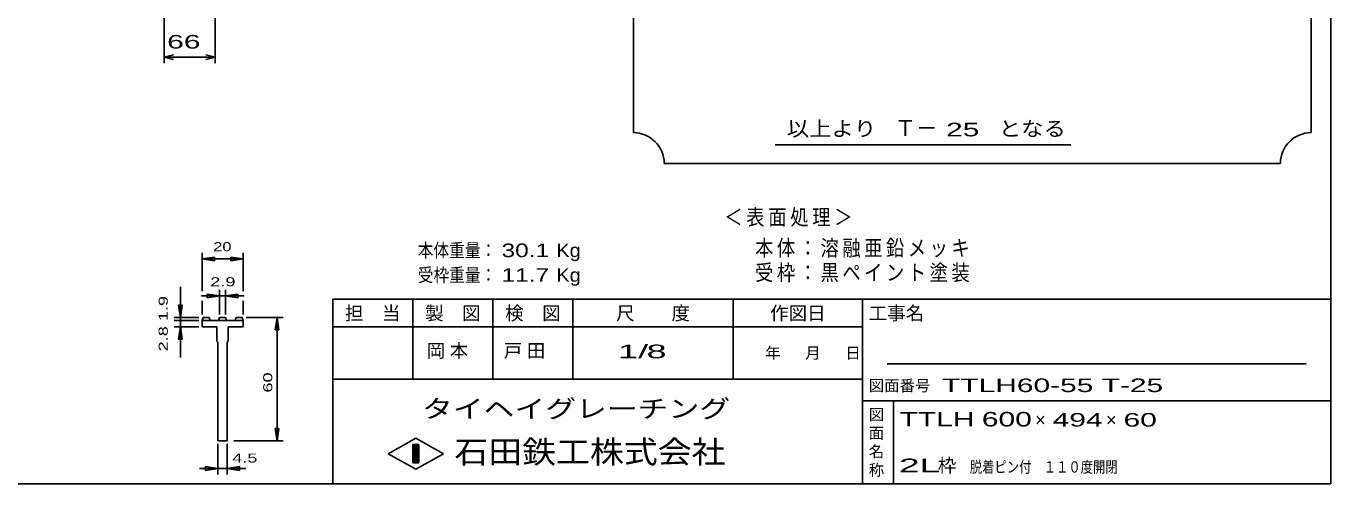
# Model space of a CAD drawing. Units: millimetres, scale not verified. Extents: x -1456 to 1385, y -1026 to 843.
# Drawn here: x -309 to 1385, y -917 to -323 of the extents above; entities that cross this region are included whole.
import ezdxf
from ezdxf.enums import TextEntityAlignment as Align

# ---------------------------------------------------------------- set-up
doc = ezdxf.new("R2010")
doc.units = ezdxf.units.MM
doc.header["$LTSCALE"] = 8
for name, color, linetype, lineweight in [('0_2', 150, 'Continuous', 25), ('22', 2, 'Continuous', 25), ('32', 4, 'Continuous', 25)]:
    doc.layers.add(name, color=color, linetype=linetype, lineweight=lineweight)
doc.styles.add('ベクトル', font='')
doc.styles.get('ベクトル').set_extended_font_data('ベクトル')

msp = doc.modelspace()

# ---------------------------------------------------------------- linework, layer by layer
at = {"layer": '0_2'}
for p, q in [((1384.8, 842.8), (1384.8, -917.2)), ((1384.8, -677.2), (88.8, -677.2)), ((88.8, -677.2), (88.8, -917.2)), ((192.8, -677.2), (192.8, -781.2)), ((296.8, -781.2), (296.8, -677.2)), ((400.8, -677.2), (400.8, -781.2)), ((608.8, -781.2), (608.8, -677.2)), ((776.8, -677.2), (776.8, -917.2)), ((776.8, -713.2), (88.8, -713.2)), ((1352.8, -761.2), (808.8, -761.2)), ((88.8, -781.2), (776.8, -781.2)), ((776.8, -809.2), (1384.8, -809.2)), ((816.8, -917.2), (816.8, -809.2)), ((160.8, -878), (196.8, -858)), ((196.8, -858), (232.8, -878)), ((196.8, -898), (160.8, -878)), ((192.8, -866), (200.8, -866)), ((192.8, -890), (192.8, -866)), ((192.8, -866), (194.4, -866)), ((194.4, -866), (194.4, -890)), ((196, -890), (196, -866)), ((196, -866), (197.6, -866)), ((232.8, -878), (196.8, -898)), ((197.6, -866), (197.6, -890)), ((199.2, -890), (199.2, -866)), ((199.2, -866), (200.8, -866)), ((200.8, -866), (200.8, -890)), ((200.8, -866), (200.8, -890)), ((200.8, -890), (192.8, -890)), ((194.4, -890), (196, -890)), ((197.6, -890), (199.2, -890)), ((1384.8, -917.2), (-1383.2, -917.2))]:
    msp.add_line(p, q, dxfattribs=at)
at = {"layer": '22', "color": 4}
for p, q in [((479.2, 778.8), (479.2, -461.2)), ((1359.2, -461.2), (1359.2, 778.8)), ((-129.8, -371.2), (-129.8, -187.2)), ((-63.8, -371.2), (-63.8, -199.4)), ((-129.8, -363.2), (-117.8, -360)), ((-117.8, -366.4), (-129.8, -363.2)), ((-129.8, -363.2), (-63.8, -363.2)), ((-63.8, -363.2), (-75.8, -360)), ((-75.8, -366.4), (-63.8, -363.2)), ((663.2, -477.2), (1047.2, -477.2)), ((519.2, -501.2), (1319.2, -501.2))]:
    msp.add_line(p, q, dxfattribs=at)
for centre, start, end in [((479.2, -501.2), 0, 90), ((1359.2, -501.2), 90, 180)]:
    msp.add_arc(centre, 40, start, end, dxfattribs=at)
at = {"layer": '32'}
for p, q in [((-80.8, -666.8), (-80.8, -617.2)), ((-80.8, -625.2), (-64.8, -622.8)), ((-64.8, -627.6), (-80.8, -625.2)), ((-80.8, -625.2), (-27.467, -625.2)), ((-64.8, -627.6), (-64.8, -622.8)), ((-27.467, -625.2), (-43.467, -622.8)), ((-43.467, -627.6), (-43.467, -622.8)), ((-43.467, -627.6), (-27.467, -625.2)), ((-27.467, -666.8), (-27.467, -617.2)), ((-108.8, -701.2), (-108.8, -661.2)), ((-58, -673.2), (-82, -673.2)), ((-58, -673.2), (-74, -670.8)), ((-74, -670.8), (-74, -675.6)), ((-74, -675.6), (-58, -673.2)), ((-58, -697.2), (-58, -665.2)), ((-58, -673.2), (-50.267, -673.2)), ((-50.267, -665.2), (-50.267, -697.2)), ((-50.267, -673.2), (-34.267, -670.8)), ((-34.267, -675.6), (-50.267, -673.2)), ((-50.267, -673.2), (-26.267, -673.2)), ((-34.267, -670.8), (-34.267, -675.6)), ((-108.8, -701.2), (-111.2, -685.2)), ((-111.2, -685.2), (-106.4, -685.2)), ((-106.4, -685.2), (-108.8, -701.2)), ((-80.8, -697.2), (-80.8, -679.6)), ((-27.467, -697.2), (-27.467, -679.6)), ((-116.8, -701.2), (-84.8, -701.2)), ((-116.8, -705.2), (-84.8, -705.2)), ((-108.8, -713.2), (-108.8, -701.2)), ((-80.8, -705.2), (-79.467, -701.2)), ((-80.8, -705.2), (-80.8, -713.2)), ((-27.467, -705.2), (-80.8, -705.2)), ((-79.467, -701.2), (-71.733, -701.2)), ((-71.733, -701.2), (-70.4, -705.2)), ((-59.333, -705.2), (-58, -701.2)), ((-58, -701.2), (-50.267, -701.2)), ((-50.267, -701.2), (-48.933, -705.2)), ((-37.867, -705.2), (-36.533, -701.2)), ((-36.533, -701.2), (-28.8, -701.2)), ((-28.8, -701.2), (-27.467, -705.2)), ((-27.467, -713.2), (-27.467, -705.2)), ((-23.467, -701.2), (24.533, -701.2)), ((14.133, -717.2), (16.533, -701.2)), ((18.933, -717.2), (16.533, -701.2)), ((16.533, -861.2), (16.533, -701.2)), ((-116.8, -713.2), (-84.8, -713.2)), ((-111.2, -729.2), (-108.8, -713.2)), ((-106.4, -729.2), (-108.8, -713.2)), ((-108.8, -753.2), (-108.8, -713.2)), ((-80.8, -713.2), (-61.467, -713.2)), ((-61.467, -713.2), (-61.467, -731.867)), ((-46.8, -731.867), (-46.8, -713.2)), ((-46.8, -713.2), (-27.467, -713.2)), ((14.133, -717.2), (18.933, -717.2)), ((-111.2, -729.2), (-106.4, -729.2)), ((-61.467, -731.867), (-60.133, -733.2)), ((-60.133, -733.2), (-60.133, -861.2)), ((-48.133, -733.2), (-46.8, -731.867)), ((-48.133, -861.2), (-48.133, -733.2)), ((16.533, -861.2), (14.133, -845.2)), ((14.133, -845.2), (18.933, -845.2)), ((18.933, -845.2), (16.533, -861.2)), ((-60.133, -861.2), (-48.133, -861.2)), ((-39.467, -861.2), (24.533, -861.2)), ((-60.133, -905.2), (-60.133, -865.2)), ((-48.133, -905.2), (-48.133, -865.2)), ((-84.133, -897.2), (-60.133, -897.2)), ((-60.133, -897.2), (-76.133, -894.8)), ((-76.133, -899.6), (-76.133, -894.8)), ((-76.133, -899.6), (-60.133, -897.2)), ((-60.133, -897.2), (-48.133, -897.2)), ((-48.133, -897.2), (-32.133, -894.8)), ((-32.133, -899.6), (-48.133, -897.2)), ((-48.133, -897.2), (-24.133, -897.2)), ((-32.133, -899.6), (-32.133, -894.8))]:
    msp.add_line(p, q, dxfattribs=at)
msp.add_circle((-108.8, -705.2), 0.8, dxfattribs=at)

# ---------------------------------------------------------------- texts
at = {"layer": '0_2', "style": 'ベクトル'}
for s, height, p in [('担\u3000当', 17.6, (104.8, -695.6)), ('製\u3000図', 17.6, (208.8, -695.6)), ('検\u3000図', 17.6, (312.8, -695.6)), ('尺\u3000\u3000度', 17.6, (456.8, -695.6)), ('作図日', 17.6, (656.8, -695.6)), ('工事名', 17.6, (784.8, -695.6)), ('年', 14.66, (650.4, -747.2)), ('月', 14.66, (702.4, -747.2)), ('日', 14.66, (754.4, -747.2)), ('図面番号', 14.66, (784.8, -789.6)), ('図', 14.66, (784.8, -827.2)), ('面', 14.66, (784.8, -851.2)), ('名', 14.66, (784.8, -875.2)), ('称', 14.66, (784.8, -899.2))]:
    msp.add_text(s, height=height, dxfattribs=at).set_placement(p, align=Align.MIDDLE_LEFT)
at = {"layer": '0_2', "color": 222, "style": 'ベクトル'}
for s, height, width, p in [('タイヘイグレーチング', 23.46, 1.25, (204.8, -819.6)), ('石田鉄工株式会社', 29.33, 1.1, (246.8, -875.6))]:
    msp.add_text(s, height=height, dxfattribs=dict(at, width=width)).set_placement(p, align=Align.MIDDLE_LEFT)
at = {"layer": '22', "style": 'ベクトル'}
for s, height, width, p in [(' 66 ', 17.6, 1.65, (-136.8, -343.2)), ('以上より\u3000', 19.35, 1.1, (678.4, -456)), (' 25 ', 17.6, 1.65, (874.4, -457.2)), ('となる', 19.35, 1.1, (953.6, -456)), ('本体重量：', 17.6, 0.85, (199.2, -614)), (' 30.1', 17.6, 1.35, (299.2, -614)), ('Kg', 17.6, 1.1, (379.2, -614)), ('受枠重量：', 17.6, 0.85, (199.2, -646)), (' 11.7', 17.6, 1.35, (299.2, -646)), ('Kg', 17.6, 1.1, (379.2, -646)), ('1/', 17.6, 2, (459.2, -745.2)), (' 8 ', 17.6, 2, (483.2, -745.2)), ('TTLH60-55 T-25                       ', 17.6, 1.65, (880, -789.2)), ('TTLH', 18.77, 1.55, (824.8, -833.2)), (' 600 ', 18.77, 1.55, (920.8, -833.2)), (' 494 ', 17.6, 1.65, (1012.8, -834)), (' 60 ', 17.6, 1.65, (1104.8, -834)), ('2L', 17.6, 2.05, (824, -893.2)), ('脱着', 14.66, 0.8, (916, -895.2)), ('ピン付', 14.66, 0.8, (948, -895.2)), ('\u3000１１０度開閉', 14.66, 0.8, (996, -895.2))]:
    msp.add_text(s, height=height, dxfattribs=dict(at, width=width)).set_placement(p, align=Align.MIDDLE_LEFT)
for s, height, p in [('Ｔ－', 20.53, (818.4, -455.2)), ('×', 17.6, (1000.8, -834)), ('×', 17.6, (1092.8, -834)), ('枠', 17.6, (874.4, -893.2))]:
    msp.add_text(s, height=height, dxfattribs=at).set_placement(p, align=Align.MIDDLE_LEFT)
at = {"layer": '22', "attachment_point": 4, "style": 'ベクトル'}
for s, insert, char_height in [('\\T1.2;\\W0.85;＜表面処理＞', (597.2, -572), 20.53), ('\\T1.19;\\W0.85;本体：溶融亜鉛メッキ', (637.2, -612), 20.53), ('\\T1.19;\\W0.85;受枠：黒ペイント塗装', (637.2, -644), 20.53), ('\\T1.25;岡本\u3000', (210.8, -745.2), 17.6), ('\\T1.25;戸田\u3000', (310.8, -745.2), 17.6)]:
    msp.add_mtext(s, dxfattribs=dict(at, insert=insert, char_height=char_height))
at = {"layer": '32', "color": 2, "style": 'ベクトル'}
for s, width, p in [('20', 1.35, (-66.133, -609.2)), ('2.9', 1.5, (-70.133, -654.8)), (' 4.5 ', 1.5, (-48.133, -883.6))]:
    msp.add_text(s, height=11.73, dxfattribs=dict(at, width=width)).set_placement(p, align=Align.MIDDLE_LEFT)
at = {"layer": '32', "color": 2, "style": 'ベクトル', "width": 1.5}
for s, p in [('2.8 1.9', (-131.2, -745.2)), (' 60 ', (4.533, -805.2))]:
    msp.add_text(s, height=11.73, rotation=90, dxfattribs=at).set_placement(p, align=Align.MIDDLE_LEFT)

doc.saveas('drawing.dxf')
